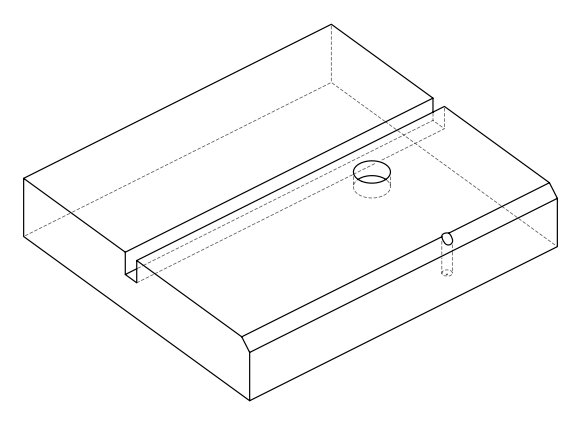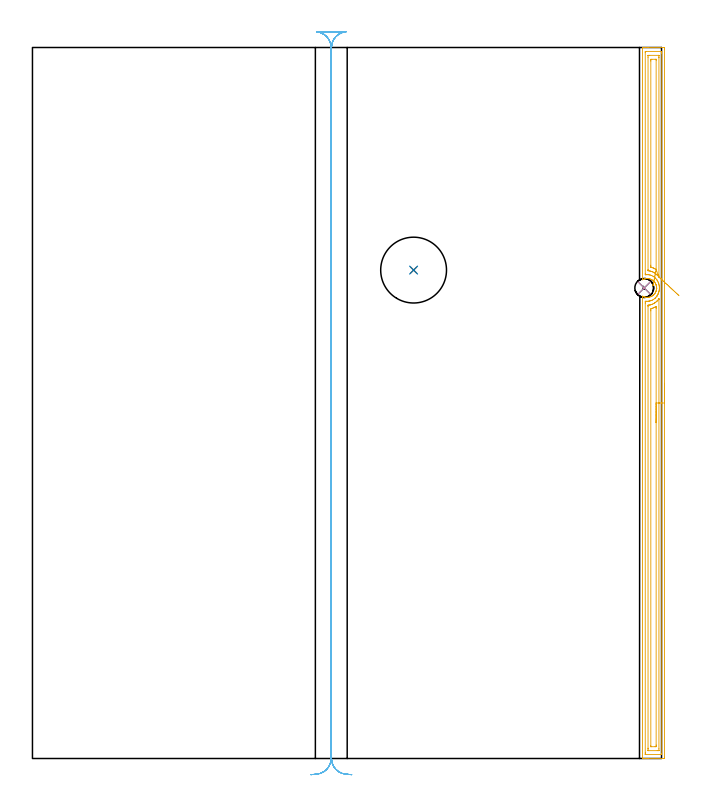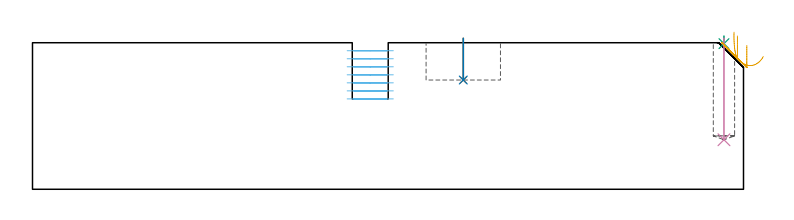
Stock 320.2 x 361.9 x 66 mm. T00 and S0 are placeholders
(PLAN: 6 operations, 5 tool changes, 23.5 min)
(1 INDEXABLE_INSERT_DRILL_BLIND_HOLE_FROM_SOLID | STEP1POCKET | NXT0302_014 | 0.08 min | 6000 mm3)
(2 DRILL_TO_ENLARGE_BLIND_HOLE | STEP1POCKET | UGT0301_383 | 0.08 min | 8799 mm3)
(3 SPOT_DRILL | STEP1POCKET_1 | NXT0321_9005460120000 | 0.03 min | 0 mm3)
(4 DRILL_BLIND_HOLE_INTO_CENTER | STEP1POCKET_1 | NXT0301_067 | 0.18 min | 3066 mm3)
(5 AREA_MILL | FG_CHAMFER_SURFACE | UGT0205_001 | 11.95 min | 22511 mm3)
(6 MILL_RECTANGULAR_SLOT | SLOT_RECTANGULAR | UGT0201_008 | Follow Part, ap 4, ae 75% | 11.19 min | 148328 mm3)
(TOOL NXT0302_014 | Index. Insert Drill 21.5mm [880-D2150L25-03] | D21.5 PA176 FL65 Z2)
(TOOL UGT0301_383 | Twist Drill Flat Bottom 33.5 mm | D33.5 PA180 FL175 Z2)
(TOOL NXT0321_9005460120000 | NC Spot Drill, 142deg, 12mm, Carbide, Uncoated | D12 PA142 FL30 Z2)
(TOOL NXT0301_067 | Carbide Drill 9.6mm [860.1-0960-029A1-MM 2214] | D9.6 PA140 FL47 Z2)
(TOOL UGT0205_001 | Chamfer Mill 20 x 3 x 45 deg. | D20 FL50 Z2)
(TOOL UGT0201_008 | End Mill 16 mm | D16 FL32 Z4)
(OP 1 INDEXABLE_INSERT_DRILL_BLIND_HOLE_FROM_SOLID)
G17 G21 G94 G90
T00 M6
G54
G17 G0 G90 X194. Y248.6 S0 M3
G43 Z76. H1
G94 G81 G98 Z49.2 F250. R68.
G80
M5
M2
(OP 2 DRILL_TO_ENLARGE_BLIND_HOLE)
G17 G21 G94 G90
T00 M6
G54
G17 G0 G90 X194. Y248.6 S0 M3
G43 Z76. H0
G94 G81 G98 Z49.2 F250. R68.
G80
M5
M2
(OP 3 SPOT_DRILL)
G17 G21 G94 G90
T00 M6
G54
G17 G0 G90 X311.4 Y239.5 S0 M3
G43 Z76. H0
G94 G81 G98 Z65.587 F250. R69.
G80
M5
M2
(OP 4 DRILL_BLIND_HOLE_INTO_CENTER)
G17 G21 G94 G90
T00 M6
G54
G17 G0 G90 X311.4 Y239.5 S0 M3
G43 Z76. H1
G94 G81 G98 Z22.3 F250. R68.
G80
M5
M2
(OP 5 AREA_MILL)
G17 G21 G94 G90
T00 M6
G54
G17 G0 G90 X321.7 Y190.95 S1061 M3
G43 Z76. H0
Z64.8
G94 G1 Y190.912 Z63.928 F250.
Y190.798 Z63.064
Y190.609 Z62.212
Y190.347 Z61.38
Y190.013 Z60.574
Y189.61 Z59.8
Y189.142 Z59.064
Y188.61 Z58.372
Y188.021 Z57.729
Y187.378 Z57.14
Y186.686 Z56.608
Y185.95 Z56.14
Y185.176 Z55.737
Y184.37 Z55.403
Y183.538 Z55.141
Y182.686 Z54.952
Y181.822 Z54.838
Y180.95 Z54.8
Y0.61
X321.698 Y0.252 Z54.801
X321.693 Y0.01 Z54.804
X321.347 Y0. Z55.151
X313.477 Z63.017
X312.923 Z63.574
X312.602 Z63.894
X312.048 Z64.448
X311.728 Z64.767
X310.759 Z65.74
X310.629 Z65.863
X310.582 Y0.002 Z65.909
X310.502 Y0.01 Z65.988
X310.5 Y0.164 Z66.
Y234.516
X310.506 Y235.329 Z65.992
X310.586 Y235.294 Z65.912
X310.773 Y235.207 Z65.726
X311.083 Y235.06 Z65.416
X311.28 Y234.986 Z65.22
X311.479 Y234.922 Z65.021
X311.922 Y234.813 Z64.577
X312.371 Y234.741 Z64.129
X312.816 Y234.712 Z63.684
X313.262 Y234.726 Z63.238
X313.71 Y234.78 Z62.79
X314.154 Y234.879 Z62.346
X314.715 Y235.06 Z61.785
X315.046 Y235.219 Z61.454
X315.377 Y235.409 Z61.123
X315.502 Y235.481 Z60.998
X315.937 Y235.792 Z60.561
X316.012 Y235.855 Z60.484
X316.13 Y235.954 Z60.368
X316.496 Y236.339 Z60.003
X316.829 Y236.75 Z59.671
X316.897 Y236.849 Z59.603
X317.146 Y237.289 Z59.352
X317.355 Y237.743 Z59.142
X317.379 Y237.814 Z59.118
X317.469 Y238.087 Z59.024
X317.503 Y238.187 Z58.991
X317.544 Y238.357 Z58.952
X317.583 Y238.534 Z58.907
X317.61 Y238.637 Z58.886
X317.626 Y238.748 Z58.872
X317.63 Y238.78 Z58.868
X317.646 Y238.9 Z58.85
X317.655 Y238.98 Z58.837
X317.671 Y239.084 Z58.826
X317.672 Y239.094 Z58.825
X317.674 Y239.129 Z58.821
X317.685 Y239.276 Z58.812
Y239.278
X317.694 Y239.419 Z58.8
Y239.427
X317.695 Y239.548
X317.693 Y239.575
X317.688 Y239.757 Z58.809
X317.674 Y239.917 Z58.824
X317.671 Y239.959 Z58.829
X317.669 Y239.98 Z58.83
X317.63 Y240.231 Z58.868
X317.616 Y240.319 Z58.881
X317.606 Y240.395 Z58.894
X317.601 Y240.426 Z58.898
X317.513 Y240.766 Z58.983
X317.485 Y240.877 Z59.012
X317.45 Y240.978 Z59.047
X317.367 Y241.212 Z59.128
X317.331 Y241.321 Z59.168
X317.112 Y241.776 Z59.385
X316.854 Y242.215 Z59.645
X316.829 Y242.251 Z59.67
X316.464 Y242.699 Z60.034
X316.269 Y242.91 Z60.229
X316.177 Y242.998 Z60.322
X316.059 Y243.109 Z60.439
X315.937 Y243.21 Z60.562
X315.789 Y243.315 Z60.711
X315.663 Y243.404 Z60.834
X315.607 Y243.444 Z60.892
X315.502 Y243.519 Z60.997
X315.045 Y243.784 Z61.453
X314.805 Y243.901 Z61.693
X314.561 Y244.004 Z61.938
X314.154 Y244.122 Z62.345
X313.71 Y244.22 Z62.789
X313.262 Y244.274 Z63.237
X312.816 Y244.288 Z63.684
X312.371 Y244.259 Z64.129
X311.923 Y244.187 Z64.578
X311.479 Y244.078 Z65.021
X311.241 Y244.004 Z65.259
X310.98 Y243.89 Z65.52
X310.911 Y243.861 Z65.588
X310.584 Y243.705 Z65.91
X310.503 Y243.671 Z65.989
X310.5 Y243.89 Z66.
Y361.737
X310.502 Y361.89 Z65.988
X310.628 Y361.898 Z65.864
X310.759 Y361.9 Z65.74
X311.087 Z65.412
X311.728 Z64.767
X312.923 Z63.574
X313.477 Z63.017
X320.749 Z55.748
X321.347 Y361.896 Z55.151
X321.693 Y361.89 Z54.804
X321.698 Y361.648 Z54.801
X321.7 Y361.29 Z54.8
Y360.929
Y180.95
X320.286 Z56.214
X320.285 Y2.586 Z56.215
X320.284 Y2.395 Z56.216
X320.28 Y2.045 Z56.22
X320.279 Y2.01 Z56.221
X320.217 Y2.006 Z56.283
X320.114 Y2.002 Z56.386
X319.985 Y2. Z56.515
X312.114 Y2.001 Z64.386
X311.966 Y2.006 Z64.534
X311.938 Y2.01 Z64.562
X311.921 Y2.017 Z64.579
X311.919 Y2.05 Z64.581
X311.916 Y2.204 Z64.584
X311.915 Y2.395 Z64.585
X311.914 Y3.098 Z64.586
X311.915 Y231.838 Z64.585
X311.919 Y232.536 Z64.581
X311.921 Y232.731 Z64.579
X312.192 Y232.747 Z64.308
X312.609 Y232.724 Z63.891
X313.36 Y232.731 Z63.14
X313.464 Y232.743 Z63.036
X313.477 Y232.745 Z63.023
X313.881 Y232.805 Z62.619
X314.211 Y232.873 Z62.289
X314.351 Y232.908 Z62.149
X314.889 Y233.075 Z61.611
X315.226 Y233.203 Z61.274
X315.506 Y233.337 Z60.994
X316.025 Y233.624 Z60.475
X316.072 Y233.652 Z60.428
X316.1 Y233.672 Z60.4
X316.583 Y234.023 Z59.917
X316.974 Y234.36 Z59.526
X317.053 Y234.436 Z59.447
X317.13 Y234.516 Z59.37
X317.472 Y234.901 Z59.028
X317.849 Y235.367 Z58.651
X317.866 Y235.391 Z58.634
X317.878 Y235.409 Z58.622
X318.192 Y235.951 Z58.308
X318.373 Y236.302 Z58.127
X318.443 Y236.445 Z58.057
X318.487 Y236.543 Z58.013
X318.54 Y236.668 Z57.96
X318.723 Y237.152 Z57.777
X318.734 Y237.184 Z57.766
X318.737 Y237.195 Z57.763
X318.846 Y237.579 Z57.654
X318.919 Y237.888 Z57.581
X318.964 Y238.087 Z57.536
X319.047 Y238.65 Z57.453
X319.08 Y238.98 Z57.42
X319.106 Y239.483 Z57.394
X319.094 Y239.873 Z57.406
X319.039 Y240.444 Z57.461
X318.989 Y240.766 Z57.511
X318.925 Y241.103 Z57.575
X318.811 Y241.569 Z57.689
X318.784 Y241.659 Z57.716
X318.723 Y241.844 Z57.777
X318.532 Y242.358 Z57.968
X318.442 Y242.551 Z58.058
X318.148 Y243.139 Z58.352
X317.963 Y243.444 Z58.537
X317.849 Y243.625 Z58.651
X317.268 Y244.337 Z59.232
X316.974 Y244.638 Z59.526
X316.668 Y244.912 Z59.832
X316.24 Y245.23 Z60.26
X316.1 Y245.321 Z60.4
X315.868 Y245.467 Z60.632
X315.226 Y245.8 Z61.274
X315.002 Y245.895 Z61.498
X314.351 Y246.095 Z62.149
X314.259 Y246.122 Z62.241
X313.477 Y246.245 Z63.023
X313.34 Y246.262 Z63.16
X312.602 Y246.266 Z63.898
X312.465 Y246.262 Z64.035
X312.171 Y246.237 Z64.329
X311.997 Y246.222 Z64.503
X311.921 Y246.225 Z64.579
X311.92 Y246.294 Z64.58
X311.915 Y246.824 Z64.585
Y359.314
X311.916 Y359.504 Z64.584
X311.92 Y359.855 Z64.58
X311.921 Y359.89 Z64.579
X311.983 Y359.894 Z64.517
X312.086 Y359.897 Z64.414
X312.215 Y359.9 Z64.285
X320.086 Y359.899 Z56.414
X320.234 Y359.894 Z56.266
X320.262 Y359.89 Z56.238
X320.279 Y359.883 Z56.221
X320.281 Y359.85 Z56.219
X320.284 Y359.696 Z56.216
X320.285 Y359.504 Z56.215
X320.286 Y358.802 Z56.214
Y180.95
X318.872 Z57.628
Y4.923
X318.869 Y4.181 Z57.631
X318.867 Y4.034 Z57.633
X318.865 Y4.015 Z57.635
X318.855 Y4.01 Z57.645
X318.812 Y4.005 Z57.688
X318.723 Y4.002 Z57.777
X318.026 Y4. Z58.474
X313.477 Y4.001 Z63.023
X313.418 Y4.002 Z63.082
X313.371 Y4.006 Z63.129
X313.343 Y4.009 Z63.157
X313.335 Y4.032 Z63.165
X313.332 Y4.181 Z63.168
X313.33 Y4.331 Z63.17
X313.328 Y5.074 Z63.172
Y5.225
X313.329 Y230.203 Z63.171
X313.33 Y230.355 Z63.17
X313.336 Y230.657 Z63.164
X313.338 Y230.722 Z63.162
X313.353 Y230.725 Z63.147
X313.394 Y230.731 Z63.106
X313.656 Y230.762 Z62.844
X313.984 Y230.81 Z62.516
X314.351 Y230.877 Z62.149
X314.407 Y230.888 Z62.093
X314.652 Y230.945 Z61.848
X315.089 Y231.084 Z61.411
X315.226 Y231.132 Z61.274
X315.723 Y231.33 Z60.777
X316.1 Y231.52 Z60.4
X316.302 Y231.631 Z60.198
X316.661 Y231.838 Z59.839
X316.848 Y231.967 Z59.652
X316.974 Y232.058 Z59.526
X317.353 Y232.344 Z59.147
X317.803 Y232.731 Z58.697
X317.827 Y232.754 Z58.673
X317.849 Y232.777 Z58.651
X318.246 Y233.218 Z58.254
X318.591 Y233.624 Z57.909
X318.651 Y233.697 Z57.849
X318.815 Y233.902 Z57.685
X318.85 Y233.943 Z57.65
X318.867 Y233.961 Z57.633
Y233.955
X318.87 Y233.876 Z57.63
X318.871 Y233.775 Z57.629
X318.872 Y233.624 Z57.628
Y180.95
X317.457 Z59.043
Y6.859
X317.456 Y6.368 Z59.044
X317.454 Y6.202 Z59.046
X317.45 Y6.072 Z59.05
X317.442 Y6.01 Z59.058
X316.942 Y6. Z59.558
X315.193 Z61.307
X314.811 Y6.005 Z61.689
X314.764 Y6.009 Z61.736
X314.749 Y6.012 Z61.751
X314.747 Y6.026 Z61.753
X314.744 Y6.081 Z61.756
X314.743 Y6.134 Z61.757
Y6.46
Y227.867
X314.744 Y228.267 Z61.756
X314.747 Y228.756 Z61.753
X314.75 Y228.916 Z61.75
X315.29 Y229.094 Z61.21
X315.496 Y229.16 Z61.004
X315.931 Y229.332 Z60.569
X316.1 Y229.403 Z60.4
X316.53 Y229.613 Z59.97
X316.974 Y229.858 Z59.526
X317.097 Y229.928 Z59.403
X317.305 Y230.052 Z59.195
X317.364 Y230.092 Z59.136
X317.386 Y230.106 Z59.114
X317.414 Y230.122 Z59.086
X317.447 Y230.14 Z59.053
X317.45 Y230.118 Z59.05
X317.454 Y230.052 Z59.046
X317.456 Y229.909 Z59.044
X317.457 Y229.56 Z59.043
Y229.16
Y180.95
Y180.078 Z59.081
Y179.213 Z59.195
Y178.362 Z59.383
Y177.53 Z59.646
Y176.724 Z59.98
Y175.95 Z60.382
Y175.214 Z60.851
Y174.522 Z61.382
Y173.879 Z61.972
Y173.29 Z62.615
Y172.758 Z63.307
Y172.29 Z64.043
Y171.887 Z64.816
Y171.553 Z65.622
Y171.291 Z66.454
Y171.102 Z67.306
Y170.988 Z68.171
Y170.95 Z69.043
G0 Z76.
X329.113 Y235.581
Z59.787
G1 X328.713 Y235.952 Z59.107
X328.271 Y236.362 Z58.476
X327.79 Y236.808 Z57.901
X327.274 Y237.287 Z57.385
X326.727 Y237.794 Z56.933
X326.153 Y238.326 Z56.547
X325.557 Y238.879 Z56.231
X324.943 Y239.448 Z55.987
X324.316 Y240.03 Z55.816
X323.68 Y240.62 Z55.721
X323.04 Y241.213 Z55.702
X322.402 Y241.805 Z55.759
X321.77 Y242.391 Z55.892
X321.148 Y242.967 Z56.099
X320.543 Y243.529 Z56.38
X319.957 Y244.072 Z56.731
X319.396 Y244.592 Z57.151
X318.865 Y245.085 Z57.635
X318.723 Y245.216 Z57.777
X318.71 Y245.23 Z57.79
X318.64 Y245.315 Z57.86
X318.196 Y245.845 Z58.304
X318.041 Y246.018 Z58.459
X317.945 Y246.122 Z58.555
X317.849 Y246.218 Z58.651
X317.748 Y246.312 Z58.752
X317.204 Y246.781 Z59.296
X316.974 Y246.947 Z59.526
X316.877 Y247.015 Z59.623
X316.397 Y247.312 Z60.103
X316.1 Y247.473 Z60.4
X315.788 Y247.637 Z60.712
X315.551 Y247.75 Z60.949
X315.263 Y247.869 Z61.237
X315.226 Y247.882 Z61.274
X315.14 Y247.908 Z61.36
X314.526 Y248.078 Z61.974
X314.351 Y248.114 Z62.149
X314.103 Y248.161 Z62.397
X313.402 Y248.269 Z63.098
X313.358 Y248.276 Z63.142
X313.338 Y248.28 Z63.162
X313.335 Y248.347 Z63.165
X313.33 Y248.649 Z63.17
X313.329 Y248.801 Z63.171
Y356.977
X313.331 Y357.719 Z63.169
X313.333 Y357.866 Z63.167
X313.335 Y357.885 Z63.165
X313.345 Y357.89 Z63.155
X313.388 Y357.895 Z63.112
X313.477 Y357.898 Z63.023
X314.174 Y357.9 Z62.326
X318.723 Y357.899 Z57.777
X318.782 Y357.898 Z57.718
X318.829 Y357.894 Z57.671
X318.857 Y357.891 Z57.643
X318.865 Y357.868 Z57.635
X318.868 Y357.719 Z57.632
X318.87 Y357.569 Z57.63
X318.871 Y356.826 Z57.629
X318.872 Y356.675 Z57.628
X318.871 Y245.972 Z57.629
X318.865 Y245.085 Z57.635
X317.451 Y248.857 Z59.049
X317.438 Y248.863 Z59.062
X317.362 Y248.905 Z59.138
X316.974 Y249.139 Z59.526
X316.257 Y249.533 Z60.243
X316.1 Y249.606 Z60.4
X315.906 Y249.693 Z60.594
X315.226 Y249.916 Z61.274
X314.906 Y250.02 Z61.594
X314.774 Y250.067 Z61.726
X314.749 Y250.078 Z61.751
X314.747 Y250.11 Z61.753
X314.745 Y250.184 Z61.755
X314.743 Y250.586 Z61.757
Y251.079
Y355.041
X314.744 Y355.532 Z61.756
X314.746 Y355.698 Z61.754
X314.75 Y355.828 Z61.75
X314.758 Y355.89 Z61.742
X315.258 Y355.9 Z61.242
X317.007 Z59.493
X317.389 Y355.895 Z59.111
X317.436 Y355.891 Z59.064
X317.451 Y355.888 Z59.049
X317.453 Y355.874 Z59.047
X317.456 Y355.819 Z59.044
X317.457 Y355.766 Z59.043
Y355.44
Y249.036
X317.455 Y248.905 Z59.045
X317.452 Y248.865 Z59.048
X317.451 Y248.857 Z59.049
X317.29 Y248.023 Z59.249
X317.132 Y247.21 Z59.522
X316.98 Y246.423 Z59.867
X316.834 Y245.669 Z60.28
X316.695 Y244.952 Z60.758
X316.565 Y244.28 Z61.298
X316.445 Y243.656 Z61.896
X316.334 Y243.086 Z62.547
X316.235 Y242.573 Z63.246
X316.148 Y242.123 Z63.988
X316.073 Y241.737 Z64.767
X316.012 Y241.42 Z65.578
X315.964 Y241.173 Z66.413
X315.93 Y240.999 Z67.267
X315.911 Y240.898 Z68.133
X315.906 Y240.872 Z69.005
X315.915 Y240.921 Z69.876
X315.939 Y241.044 Z70.74
G0 Z76.
M5
M2
(OP 6 MILL_RECTANGULAR_SLOT)
G17 G21 G94 G90
T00 M6
G54
G17 G0 G90 X162.497 Y-8.23 S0 M3
G43 Z76. H0
Z62.386
G94 G1 X159.508 Y-7.97 F250.
G2 X152.2 Y0. R8. F500.
G1 Y361.9
G2 X159.508 Y369.87 R8.
G1 Y369.9
X144.692
Y369.87
G2 X152. Y361.9 R8.
G1 Y0.
G2 X144.692 Y-7.97 R8.
G1 X141.703 Y-8.23 F250.
G0 X162.497 Z58.771
G1 X159.508 Y-7.97
G2 X152.2 Y0. R8. F500.
G1 Y361.9
G2 X159.508 Y369.87 R8.
G1 Y369.9
X144.692
Y369.87
G2 X152. Y361.9 R8.
G1 Y0.
G2 X144.692 Y-7.97 R8.
G1 X141.703 Y-8.23 F250.
G0 X162.497 Z55.157
G1 X159.508 Y-7.97
G2 X152.2 Y0. R8. F500.
G1 Y361.9
G2 X159.508 Y369.87 R8.
G1 Y369.9
X144.692
Y369.87
G2 X152. Y361.9 R8.
G1 Y0.
G2 X144.692 Y-7.97 R8.
G1 X141.703 Y-8.23 F250.
G0 X162.497 Z51.543
G1 X159.508 Y-7.97
G2 X152.2 Y0. R8. F500.
G1 Y361.9
G2 X159.508 Y369.87 R8.
G1 Y369.9
X144.692
Y369.87
G2 X152. Y361.9 R8.
G1 Y0.
G2 X144.692 Y-7.97 R8.
G1 X141.703 Y-8.23 F250.
G0 X162.497 Z47.929
G1 X159.508 Y-7.97
G2 X152.2 Y0. R8. F500.
G1 Y361.9
G2 X159.508 Y369.87 R8.
G1 Y369.9
X144.692
Y369.87
G2 X152. Y361.9 R8.
G1 Y0.
G2 X144.692 Y-7.97 R8.
G1 X141.703 Y-8.23 F250.
G0 X162.497 Z44.314
G1 X159.508 Y-7.97
G2 X152.2 Y0. R8. F500.
G1 Y361.9
G2 X159.508 Y369.87 R8.
G1 Y369.9
X144.692
Y369.87
G2 X152. Y361.9 R8.
G1 Y0.
G2 X144.692 Y-7.97 R8.
G1 X141.703 Y-8.23 F250.
G0 X162.497 Z40.7
G1 X159.508 Y-7.97
G2 X152.2 Y0. R8. F500.
G1 Y361.9
G2 X159.508 Y369.87 R8.
G1 Y369.9
X144.692
Y369.87
G2 X152. Y361.9 R8.
G1 Y0.
G2 X144.692 Y-7.97 R8.
G1 X141.703 Y-8.23 F250.
G0 Z76.
M5
M2
